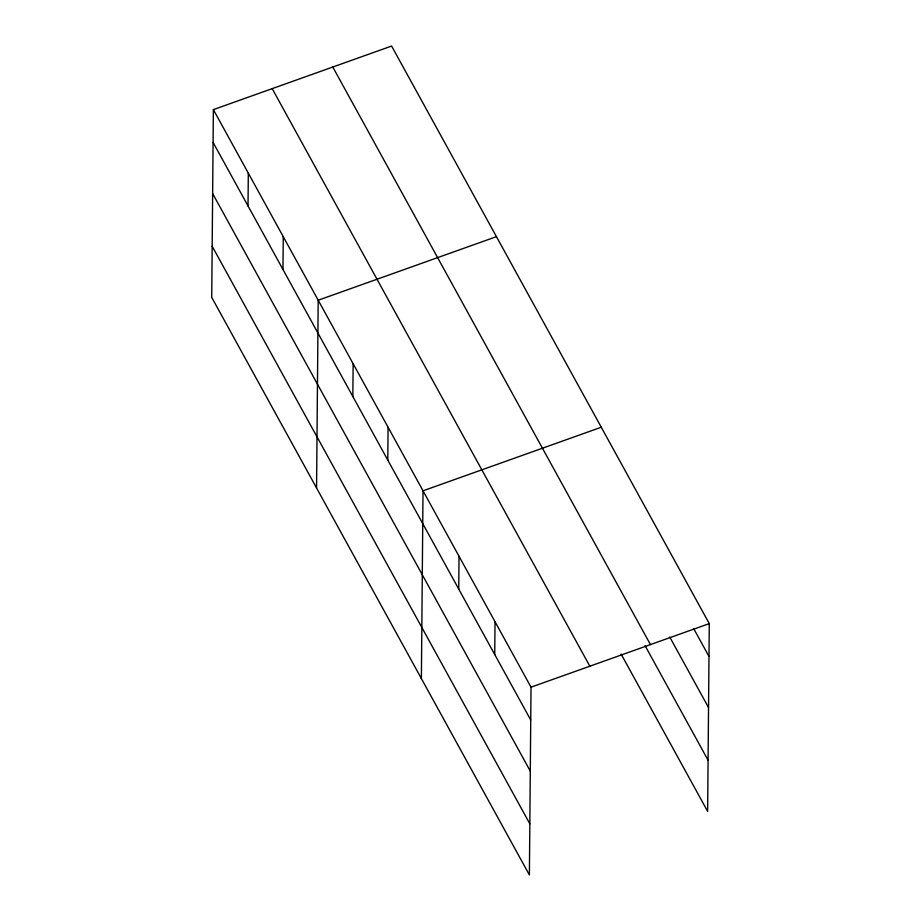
<?xml version="1.0" encoding="UTF-8"?>
<svg xmlns="http://www.w3.org/2000/svg" width="921" height="921" viewBox="0 0 921 921"><rect width="100%" height="100%" fill="white"/><g stroke="black" fill="none" stroke-linecap="round" stroke-linejoin="round"><path stroke-width="1.38" d="M213.373 109.622L211.726 297.391L529.391 874.95L531.026 687.181L213.373 109.622L391.609 46.05L709.274 623.609L707.627 811.378L621.088 654.025M248.025 205.97L248.313 173.148M282.966 269.496L283.254 236.685M316.559 487.98L318.194 300.223L496.442 236.651M352.847 396.56L353.134 363.749M387.799 460.097L388.075 427.286M421.381 678.581L423.027 490.812L601.263 427.24M458.739 589.083L459.026 556.272M494.738 654.543L495.026 621.733M531.026 687.181L709.274 623.609M693.755 628.732L708.986 656.431M669.763 637.067L708.537 707.558M332.792 67.026L650.445 644.596M645.08 645.69L708.076 760.239M272.19 88.646L589.843 666.205M213.085 142.433L530.738 720.003M212.636 193.571L530.289 771.13M212.175 246.252L529.828 823.811"/></g></svg>
